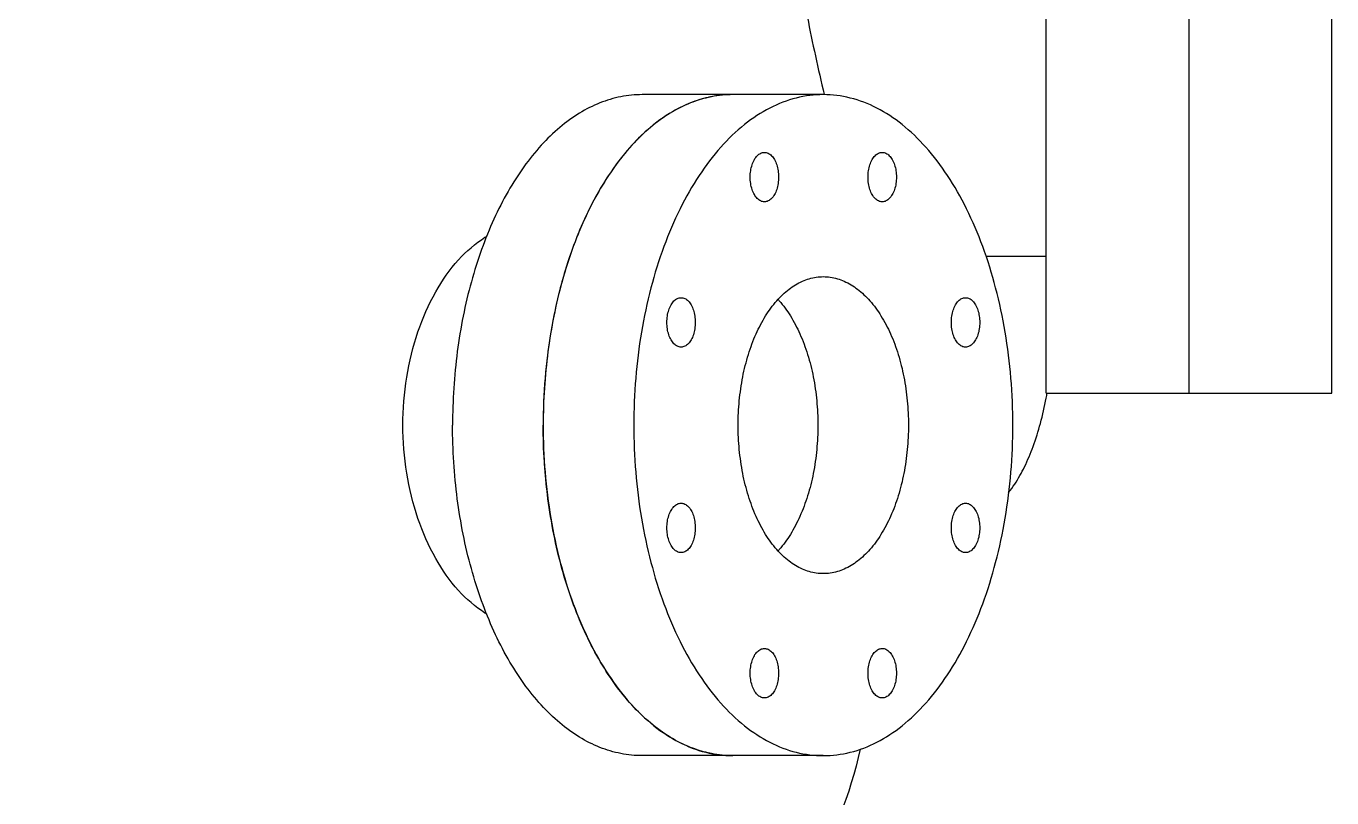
# Model space of a CAD drawing. Extents: x -50 to 48714, y -13211 to 6743.
# Drawn here: x 24376.2 to 24600.5, y -7977.1 to -7844.6 of the extents above; entities that cross this region are included whole.
import ezdxf

# ---------------------------------------------------------------- set-up
doc = ezdxf.new("R2010")
doc.units = 0
doc.header["$LTSCALE"] = 50
doc.layers.get('0').update_dxf_attribs({"linetype": 'CONTINUOUS'})

# ---------------------------------------------------------------- blocks, each defined once
blk = doc.blocks.new('GK_UE46PGM_S')
at = {"linetype": 'BYBLOCK'}
for p, q in [((-301.4, -140.5), (-301.4, 49)), ((-350.5, -140.5), (-350.5, 20.32)), ((-326, -140.5), (-326, 18.5)), ((-263.15, -89.25), (-232.02, -89.25)), ((-291.06, -117), (-301.4, -117)), ((-301.4, -140.5), (-350.5, -140.5)), ((-263.15, -202.75), (-232.02, -202.75))]:
    blk.add_line(p, q, dxfattribs=at)
for centre, radius, start, end in [((7, 8), 126.5, 145.3814, 134.7385), ((-201, -187), 70, 192.0554, 231.0552)]:
    blk.add_arc(centre, radius, start, end, dxfattribs=at)
for points, start_tangent, end_tangent in [([(-257.25, 29.16), (-255.48, 13.57), (-254.39, -4.76), (-254.39, -23.25), (-255.48, -41.59), (-257.58, -59.46), (-260.41, -75.95), (-263.29, -89.22)], (0.137335, -0.990525), (-0.23067, -0.973032)), ([(-295.7, -146), (-295.37, -137.92), (-294.38, -130.01), (-292.75, -122.43), (-290.53, -115.32), (-287.75, -108.84), (-284.46, -103.11), (-280.74, -98.26), (-276.67, -94.38), (-272.32, -91.55), (-267.78, -89.83), (-263.15, -89.25)], (0, 1), (1, 0)), ([(-263.15, -89.25), (-258.51, -89.83), (-253.98, -91.55), (-249.62, -94.38), (-245.55, -98.26), (-241.83, -103.11), (-238.55, -108.84), (-235.76, -115.32), (-233.54, -122.43), (-231.91, -130.01), (-230.93, -137.92), (-230.6, -146)], (1, 0), (0, -1)), ([(-247.58, -89.25), (-242.95, -89.83), (-238.41, -91.55), (-234.06, -94.38), (-229.98, -98.26), (-226.27, -103.11), (-222.98, -108.84), (-220.2, -115.32), (-217.97, -122.43), (-216.35, -130.01), (-215.36, -137.92), (-215.03, -146)], (1, 0), (0, -1)), ([(-247.58, -89.25), (-243.94, -89.61), (-243.36, -89.73)], (1, 0), (0.974919, -0.222559)), ([(-232.02, -89.25), (-228.37, -89.61), (-224.77, -90.67), (-221.27, -92.43), (-217.9, -94.87), (-214.7, -97.95), (-211.72, -101.63), (-209, -105.87), (-206.57, -110.62), (-204.46, -115.81), (-202.69, -121.38), (-201.29, -127.26), (-200.28, -133.37), (-199.67, -139.65), (-199.47, -146)], (1, 0), (0, -1)), ([(-243.36, -89.73), (-240.34, -90.67), (-236.83, -92.43), (-233.46, -94.87), (-230.26, -97.95), (-227.29, -101.63), (-224.57, -105.87), (-222.13, -110.62), (-220.02, -115.81), (-218.26, -121.38), (-216.86, -127.26), (-215.85, -133.37), (-215.24, -139.65), (-215.03, -146)], (0.974919, -0.222559), (0, -1)), ([(-273.26, -99.16), (-273.9, -99.3), (-274.48, -99.73), (-274.99, -100.4), (-275.38, -101.28), (-275.62, -102.31), (-275.7, -103.41)], (-1, 0), (0, -1)), ([(-270.83, -103.41), (-270.91, -102.31), (-271.15, -101.28), (-271.54, -100.4), (-272.05, -99.73), (-272.63, -99.3), (-273.26, -99.16)], (0, 1), (-1, 0)), ([(-253.03, -99.16), (-253.66, -99.3), (-254.25, -99.73), (-254.75, -100.4), (-255.14, -101.28), (-255.38, -102.31), (-255.46, -103.41)], (-1, 0), (0, -1)), ([(-250.59, -103.41), (-250.67, -102.31), (-250.92, -101.28), (-251.3, -100.4), (-251.81, -99.73), (-252.4, -99.3), (-253.03, -99.16)], (0, 1), (-1, 0)), ([(-275.7, -103.41), (-275.62, -104.51), (-275.38, -105.53), (-274.99, -106.41), (-274.48, -107.09), (-273.9, -107.51), (-273.26, -107.66)], (0, -1), (1, 0)), ([(-273.26, -107.66), (-272.63, -107.51), (-272.05, -107.09), (-271.54, -106.41), (-271.15, -105.53), (-270.91, -104.51), (-270.83, -103.41)], (1, 0), (0, 1)), ([(-255.46, -103.41), (-255.38, -104.51), (-255.14, -105.53), (-254.75, -106.41), (-254.25, -107.09), (-253.66, -107.51), (-253.03, -107.66)], (0, -1), (1, 0)), ([(-253.03, -107.66), (-252.4, -107.51), (-251.81, -107.09), (-251.3, -106.41), (-250.92, -105.53), (-250.67, -104.51), (-250.59, -103.41)], (1, 0), (0, 1)), ([(-190.93, -146), (-191.59, -137.76), (-193.52, -129.98), (-196.57, -123.13), (-200.5, -117.6), (-205.03, -113.74), (-205.33, -113.55)], (0, 1), (-0.857954, 0.513726)), ([(-263.15, -120.5), (-264.35, -120.59), (-266.74, -121.28), (-269.02, -122.65), (-271.15, -124.65), (-273.05, -127.24), (-274.69, -130.34), (-276.01, -133.86), (-276.98, -137.72), (-277.57, -141.8), (-277.77, -146)], (-1, 0), (0, -1)), ([(-248.52, -146), (-248.72, -141.8), (-249.31, -137.72), (-250.28, -133.86), (-251.6, -130.34), (-253.24, -127.24), (-255.15, -124.65), (-257.27, -122.65), (-259.56, -121.28), (-261.94, -120.59), (-263.15, -120.5)], (0, 1), (-1, 0)), ([(-287.58, -124.11), (-288.21, -124.25), (-288.79, -124.68), (-289.3, -125.35), (-289.69, -126.23), (-289.93, -127.26), (-290.01, -128.36)], (-1, 0), (0, -1)), ([(-285.14, -128.36), (-285.22, -127.26), (-285.46, -126.23), (-285.85, -125.35), (-286.36, -124.68), (-286.94, -124.25), (-287.58, -124.11)], (0, 1), (-1, 0)), ([(-255.38, -124.43), (-255.58, -124.65), (-257.49, -127.24), (-259.12, -130.34), (-260.45, -133.86), (-261.42, -137.72), (-262.01, -141.8), (-262.21, -146)], (-0.672859, -0.739771), (0, -1)), ([(-238.72, -124.11), (-239.35, -124.25), (-239.94, -124.68), (-240.44, -125.35), (-240.83, -126.23), (-241.07, -127.26), (-241.15, -128.36)], (-1, 0), (0, -1)), ([(-236.28, -128.36), (-236.36, -127.26), (-236.61, -126.23), (-236.99, -125.35), (-237.5, -124.68), (-238.09, -124.25), (-238.72, -124.11)], (0, 1), (-1, 0)), ([(-290.01, -128.36), (-289.93, -129.46), (-289.69, -130.48), (-289.3, -131.36), (-288.79, -132.04), (-288.21, -132.46), (-287.58, -132.61)], (0, -1), (1, 0)), ([(-287.58, -132.61), (-286.94, -132.46), (-286.36, -132.04), (-285.85, -131.36), (-285.46, -130.48), (-285.22, -129.46), (-285.14, -128.36)], (1, 0), (0, 1)), ([(-241.15, -128.36), (-241.07, -129.46), (-240.83, -130.48), (-240.44, -131.36), (-239.94, -132.04), (-239.35, -132.46), (-238.72, -132.61)], (0, -1), (1, 0)), ([(-238.72, -132.61), (-238.09, -132.46), (-237.5, -132.04), (-236.99, -131.36), (-236.61, -130.48), (-236.36, -129.46), (-236.28, -128.36)], (1, 0), (0, 1)), ([(-294.98, -157.58), (-296.02, -156.13), (-297.7, -153.16), (-299.18, -149.66), (-300.44, -145.69), (-301.44, -141.34), (-301.59, -140.53)], (-0.621973, 0.783039), (-0.177387, 0.984141)), ([(-263.15, -202.75), (-267.78, -202.17), (-272.32, -200.45), (-276.67, -197.62), (-280.74, -193.74), (-284.46, -188.89), (-287.75, -183.16), (-290.53, -176.68), (-292.75, -169.57), (-294.38, -161.99), (-295.37, -154.08), (-295.7, -146)], (-1, 0), (0, 1)), ([(-277.77, -146), (-277.57, -150.2), (-276.98, -154.28), (-276.01, -158.14), (-274.69, -161.66), (-273.05, -164.76), (-271.15, -167.35), (-269.02, -169.35), (-266.74, -170.72), (-264.35, -171.41), (-263.15, -171.5)], (0, -1), (1, 0)), ([(-263.15, -171.5), (-261.94, -171.41), (-259.56, -170.72), (-257.27, -169.35), (-255.15, -167.35), (-253.24, -164.76), (-251.6, -161.66), (-250.28, -158.14), (-249.31, -154.28), (-248.72, -150.2), (-248.52, -146)], (1, 0), (0, 1)), ([(-230.6, -146), (-230.93, -154.08), (-231.91, -161.99), (-233.54, -169.57), (-235.76, -176.68), (-238.55, -183.16), (-241.83, -188.89), (-245.55, -193.74), (-249.62, -197.62), (-253.98, -200.45), (-258.51, -202.17), (-263.15, -202.75)], (0, -1), (-1, 0)), ([(-262.21, -146), (-262.01, -150.2), (-261.42, -154.28), (-260.45, -158.14), (-259.12, -161.66), (-257.49, -164.76), (-255.58, -167.35), (-255.38, -167.57)], (0, -1), (0.672859, -0.739771)), ([(-215.03, -146), (-215.36, -154.08), (-216.35, -161.99), (-217.97, -169.57), (-220.2, -176.68), (-222.98, -183.16), (-226.27, -188.89), (-229.98, -193.74), (-234.06, -197.62), (-238.41, -200.45), (-242.95, -202.17), (-247.58, -202.75)], (0, -1), (-1, 0)), ([(-232.02, -202.75), (-228.37, -202.39), (-224.77, -201.33), (-221.27, -199.57), (-217.9, -197.13), (-214.7, -194.05), (-211.72, -190.37), (-209, -186.13), (-206.57, -181.38), (-204.46, -176.19), (-202.69, -170.62), (-201.29, -164.74), (-200.28, -158.63), (-199.67, -152.35), (-199.47, -146)], (1, 0), (0, 1)), ([(-215.31, -153.35), (-215.24, -152.35), (-215.03, -146)], (0.074677, 0.997208), (0, 1)), ([(-205.33, -178.45), (-205.03, -178.26), (-200.5, -174.4), (-196.57, -168.87), (-193.52, -162.02), (-191.59, -154.24), (-190.93, -146)], (0.857954, 0.513727), (0, 1)), ([(-243.36, -202.27), (-240.34, -201.33), (-236.83, -199.57), (-233.46, -197.13), (-230.26, -194.05), (-227.29, -190.37), (-224.57, -186.13), (-222.13, -181.38), (-220.02, -176.19), (-218.26, -170.62), (-216.86, -164.74), (-215.85, -158.63), (-215.31, -153.35)], (0.974919, 0.222559), (0.074677, 0.997208)), ([(-287.58, -159.39), (-288.21, -159.54), (-288.79, -159.96), (-289.3, -160.64), (-289.69, -161.52), (-289.93, -162.54), (-290.01, -163.64)], (-1, 0), (0, -1)), ([(-285.14, -163.64), (-285.22, -162.54), (-285.46, -161.52), (-285.85, -160.64), (-286.36, -159.96), (-286.94, -159.54), (-287.58, -159.39)], (0, 1), (-1, 0)), ([(-238.72, -159.39), (-239.35, -159.54), (-239.94, -159.96), (-240.44, -160.64), (-240.83, -161.52), (-241.07, -162.54), (-241.15, -163.64)], (-1, 0), (0, -1)), ([(-236.28, -163.64), (-236.36, -162.54), (-236.61, -161.52), (-236.99, -160.64), (-237.5, -159.96), (-238.09, -159.54), (-238.72, -159.39)], (0, 1), (-1, 0)), ([(-290.01, -163.64), (-289.93, -164.74), (-289.69, -165.77), (-289.3, -166.65), (-288.79, -167.32), (-288.21, -167.75), (-287.58, -167.89)], (0, -1), (1, 0)), ([(-287.58, -167.89), (-286.94, -167.75), (-286.36, -167.32), (-285.85, -166.65), (-285.46, -165.77), (-285.22, -164.74), (-285.14, -163.64)], (1, 0), (0, 1)), ([(-241.15, -163.64), (-241.07, -164.74), (-240.83, -165.77), (-240.44, -166.65), (-239.94, -167.32), (-239.35, -167.75), (-238.72, -167.89)], (0, -1), (1, 0)), ([(-238.72, -167.89), (-238.09, -167.75), (-237.5, -167.32), (-236.99, -166.65), (-236.61, -165.77), (-236.36, -164.74), (-236.28, -163.64)], (1, 0), (0, 1)), ([(-273.26, -184.34), (-273.9, -184.49), (-274.48, -184.91), (-274.99, -185.59), (-275.38, -186.47), (-275.62, -187.49), (-275.7, -188.59)], (-1, 0), (0, -1)), ([(-270.83, -188.59), (-270.91, -187.49), (-271.15, -186.47), (-271.54, -185.59), (-272.05, -184.91), (-272.63, -184.49), (-273.26, -184.34)], (0, 1), (-1, 0)), ([(-253.03, -184.34), (-253.66, -184.49), (-254.25, -184.91), (-254.75, -185.59), (-255.14, -186.47), (-255.38, -187.49), (-255.46, -188.59)], (-1, 0), (0, -1)), ([(-250.59, -188.59), (-250.67, -187.49), (-250.92, -186.47), (-251.3, -185.59), (-251.81, -184.91), (-252.4, -184.49), (-253.03, -184.34)], (0, 1), (-1, 0)), ([(-275.7, -188.59), (-275.62, -189.69), (-275.38, -190.72), (-274.99, -191.6), (-274.48, -192.27), (-273.9, -192.7), (-273.26, -192.84)], (0, -1), (1, 0)), ([(-273.26, -192.84), (-272.63, -192.7), (-272.05, -192.27), (-271.54, -191.6), (-271.15, -190.72), (-270.91, -189.69), (-270.83, -188.59)], (1, 0), (0, 1)), ([(-255.46, -188.59), (-255.38, -189.69), (-255.14, -190.72), (-254.75, -191.6), (-254.25, -192.27), (-253.66, -192.7), (-253.03, -192.84)], (0, -1), (1, 0)), ([(-253.03, -192.84), (-252.4, -192.7), (-251.81, -192.27), (-251.3, -191.6), (-250.92, -190.72), (-250.67, -189.69), (-250.59, -188.59)], (1, 0), (0, 1)), ([(-247.58, -202.75), (-243.94, -202.39), (-243.36, -202.27)], (1, 0), (0.974919, 0.222559))]:
    blk.add_spline(points, degree=3, dxfattribs=dict(at, start_tangent=start_tangent, end_tangent=end_tangent))

msp = doc.modelspace()

# ---------------------------------------------------------------- block references
at = {"xscale": -1}
msp.add_blockref('GK_UE46PGM_S', (24250, -7767.09), dxfattribs=at)

doc.saveas('drawing.dxf')
